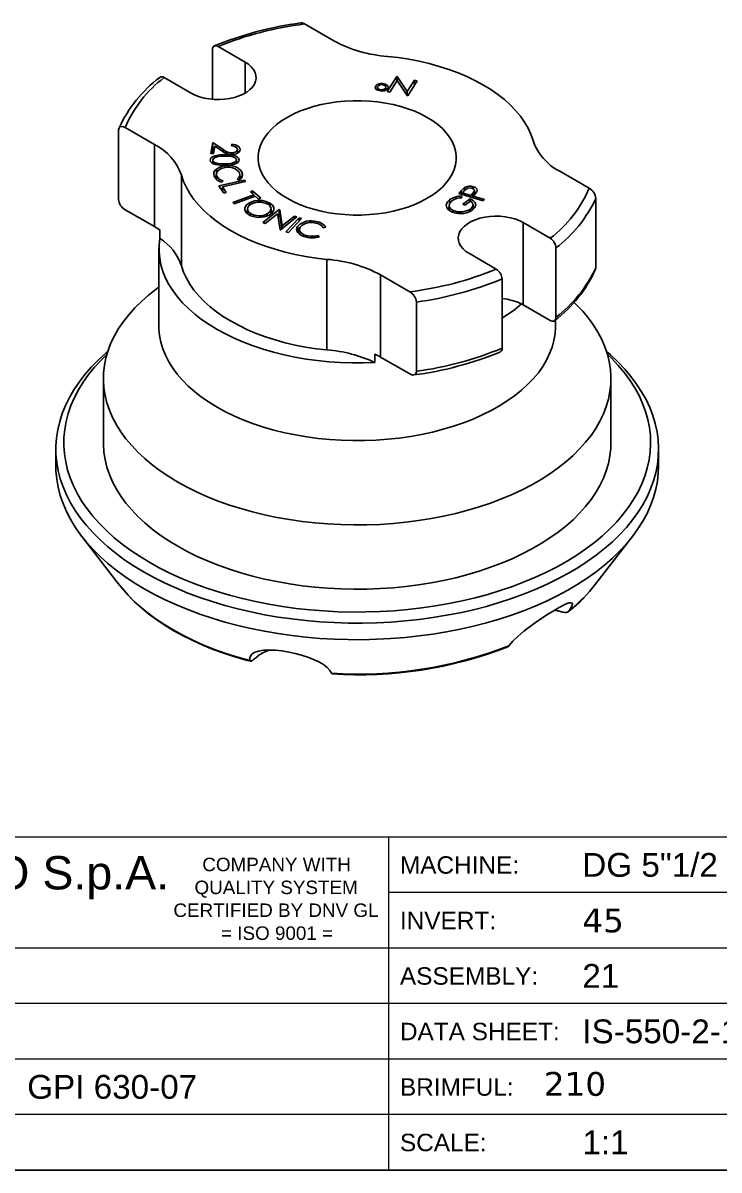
# Model space of a CAD drawing. Header units: millimetres. Extents: x -3 to 290, y 9 to 409.
# Drawn here: x 88.4 to 176.2, y 8.7 to 153.3 of the extents above; entities that cross this region are included whole.
import ezdxf

# ---------------------------------------------------------------- set-up
doc = ezdxf.new("R2010")
doc.units = ezdxf.units.MM
doc.linetypes.add('SLD-Solido', pattern=[0])
doc.layers.add('D', color=3, linetype='SLD-Solido', lineweight=25)
doc.styles.add('SLDTEXTSTYLE1', font='ARIAL.TTF')
doc.styles.add('SLDTEXTSTYLE3', font='VERDANA.TTF')

# ---------------------------------------------------------------- blocks, each defined once
blk = doc.blocks.new('SW_NOTE_2')
at = {"color": 0, "char_height": 1.7, "attachment_point": 2, "style": 'SLDTEXTSTYLE1'}
for s, insert in [('COMPANY WITH', (9.5, 2.19)), ('QUALITY SYSTEM', (9.44, -0.7)), ('CERTIFIED BY DNV GL', (9.42, -3.58)), ('= ISO 9001 =', (9.56, -6.47))]:
    blk.add_mtext(s, dxfattribs=dict(at, insert=insert))

msp = doc.modelspace()

# ---------------------------------------------------------------- linework, layer by layer
at = {"color": 179, "linetype": 'SLD-Solido', "lineweight": 18}
for p, q in [((286.56714, 50.65552), (9.56714, 50.65552)), ((134.56714, 8.65552), (134.56714, 50.65552)), ((224.56714, 43.65552), (134.56714, 43.65552)), ((286.56714, 36.65552), (9.56714, 36.65552)), ((286.56714, 29.65552), (9.56714, 29.65552)), ((286.56714, 22.65552), (9.56714, 22.65552)), ((286.56714, 15.65552), (9.56714, 15.65552)), ((286.56714, 8.65552), (9.56714, 8.65552)), ((9.56714, 8.65552), (286.56714, 8.65552))]:
    msp.add_line(p, q, dxfattribs=at)
at = {"layer": 'D'}
for p, q in [((123.94663, 153.20942), (127.64162, 151.07634)), ((112.31545, 143.70342), (112.31545, 149.96365)), ((113.03148, 150.36683), (116.43514, 148.40194)), ((116.43514, 144.48318), (116.43514, 148.40194)), ((106.24325, 146.44807), (109.64692, 144.48318)), ((134.37153, 144.68895), (135.5584, 146.58245)), ((135.5584, 146.58245), (135.63177, 146.567)), ((135.5584, 145.99953), (135.5584, 146.58245)), ((135.63177, 146.567), (136.89697, 144.6838)), ((135.63177, 146.02767), (135.63177, 146.567)), ((132.86726, 145.1299), (132.86726, 145.31007)), ((133.12973, 145.20344), (133.12973, 144.87026)), ((133.54894, 144.75557), (133.54894, 144.8988)), ((133.83103, 145.52324), (133.83103, 145.67756)), ((134.19146, 144.86999), (134.19146, 145.15581)), ((134.20385, 144.87593), (134.20385, 145.22015)), ((134.69477, 144.62141), (134.37153, 144.68895)), ((135.60302, 146.07073), (134.69477, 144.62141)), ((136.87516, 144.16577), (135.60302, 146.07073)), ((136.89697, 144.6838), (137.79431, 146.11537)), ((136.89697, 144.16123), (136.89697, 144.6838)), ((138.13342, 146.0444), (136.94655, 144.15089)), ((137.79431, 146.11537), (138.13342, 146.0444)), ((137.79431, 145.5034), (137.79431, 146.11537)), ((136.94655, 144.15089), (136.87516, 144.16577)), ((100.48859, 131.07287), (100.48859, 139.80986)), ((101.31921, 140.14689), (105.01421, 138.01381)), ((105.01421, 127.64375), (105.01421, 138.01381)), ((112.11499, 136.88848), (112.39163, 138.24793)), ((112.39163, 138.24793), (113.66625, 137.38618)), ((112.39163, 137.43139), (112.39163, 138.24793)), ((112.63753, 137.79001), (112.44964, 136.86587)), ((113.46695, 137.22877), (112.63753, 137.79001)), ((114.72373, 137.84668), (114.7624, 138.03901)), ((114.7624, 137.83986), (114.7624, 138.03901)), ((112.44964, 136.86587), (112.11499, 136.88848)), ((112.2789, 136.8774), (112.39163, 137.43139)), ((112.35794, 135.62161), (112.35794, 136.02703)), ((112.39163, 137.43139), (112.54371, 137.32857)), ((113.66625, 137.10626), (113.66625, 137.38618)), ((113.82839, 136.53986), (113.82839, 136.7288)), ((114.67018, 136.7458), (114.67018, 136.93999)), ((115.34941, 135.63272), (115.34941, 136.07511)), ((115.47283, 136.9219), (115.47283, 137.32608)), ((115.47938, 136.92585), (115.47938, 137.39059)), ((115.47938, 137.00125), (115.54484, 136.96537)), ((112.82389, 134.35828), (112.82389, 134.90294)), ((112.98509, 135.42958), (112.98509, 135.61347)), ((113.87698, 135.36575), (113.87698, 135.55308)), ((113.94036, 135.07923), (113.94036, 135.29847)), ((115.34941, 135.68124), (115.38715, 135.65856)), ((159.83535, 132.4913), (156.14035, 134.62438)), ((108.40189, 122.68912), (108.40189, 134.12069)), ((112.8121, 134.26123), (112.8121, 133.6124)), ((112.85214, 133.58512), (112.85214, 134.04806)), ((113.14304, 132.78222), (116.3809, 133.51804)), ((113.66074, 133.42843), (113.514, 133.24927)), ((116.50931, 133.33), (113.58378, 132.66516)), ((115.68348, 133.51315), (115.42221, 133.6428)), ((115.78964, 133.59779), (115.78964, 134.21137)), ((116.08455, 133.99754), (116.08455, 134.45675)), ((116.3809, 133.51804), (116.50931, 133.33)), ((116.3809, 133.30082), (116.3809, 133.51804)), ((113.76077, 131.8761), (113.14304, 132.78222)), ((113.58378, 132.66516), (114.0731, 131.94708)), ((113.58378, 132.13572), (113.58378, 132.66516)), ((114.0731, 131.94708), (113.76077, 131.8761)), ((114.88123, 130.69693), (117.52516, 131.66515)), ((117.10971, 132.04351), (117.39378, 132.14797)), ((117.52516, 131.66515), (117.10971, 132.04351)), ((117.39378, 132.14797), (118.41308, 131.22068)), ((117.39378, 131.7848), (117.39378, 132.14797)), ((117.52516, 131.4235), (117.52516, 131.66515)), ((143.38212, 131.81187), (143.70238, 132.16675)), ((146.46976, 130.884), (143.38212, 131.81187)), ((143.70238, 131.71562), (143.70238, 132.16675)), ((144.12676, 132.21484), (143.84269, 131.89973)), ((143.84269, 131.89973), (144.89272, 131.58434)), ((143.84269, 131.67346), (143.84269, 131.89973)), ((144.11982, 132.20714), (144.11982, 132.56457)), ((144.89272, 131.58434), (145.17134, 131.88427)), ((145.17134, 131.27419), (145.17134, 131.88427)), ((145.20952, 132.40822), (145.20952, 132.67791)), ((145.35789, 131.67649), (145.35789, 132.20355)), ((145.35789, 131.79827), (145.43483, 131.76555)), ((115.07061, 130.52464), (114.88123, 130.69693)), ((117.71454, 131.49286), (115.07061, 130.52464)), ((116.9912, 130.33885), (116.9912, 130.65987)), ((118.12901, 131.11622), (117.71454, 131.49286)), ((118.41308, 131.22068), (118.12901, 131.11622)), ((119.57613, 130.23649), (119.57613, 130.59805)), ((142.15628, 130.32964), (142.15628, 129.71109)), ((142.23193, 130.59418), (142.23193, 131.03117)), ((143.74551, 131.50884), (143.77774, 131.29562)), ((143.74551, 131.29159), (143.74551, 131.50884)), ((143.90119, 130.48538), (144.83224, 131.16139)), ((144.16295, 130.36518), (143.90119, 130.48538)), ((144.85207, 130.86546), (144.16295, 130.36518)), ((144.83224, 130.85106), (144.83224, 131.16139)), ((144.89272, 131.35792), (144.89272, 131.58434)), ((145.19231, 129.81735), (145.19231, 130.37344)), ((145.30966, 131.62068), (145.19465, 131.49361)), ((145.19465, 131.49361), (146.63039, 131.06202)), ((145.19465, 131.26719), (145.19465, 131.49361)), ((146.63039, 131.06202), (146.46976, 130.884)), ((160.66597, 122.45827), (160.66597, 131.19525)), ((105.01421, 127.64375), (101.31921, 129.77682)), ((116.74277, 129.86862), (116.74277, 129.28302)), ((117.12257, 129.0564), (117.12257, 129.30528)), ((118.69678, 128.15983), (120.74083, 129.79547)), ((120.53459, 129.27459), (118.98978, 128.0382)), ((119.22265, 128.99878), (119.22265, 129.24861)), ((119.7193, 129.27804), (119.7193, 129.87406)), ((120.85833, 127.26002), (120.53459, 129.27459)), ((120.60019, 128.86639), (120.74083, 128.97893)), ((120.74083, 129.79547), (120.8028, 129.77)), ((120.74083, 128.97893), (120.74083, 129.79547)), ((120.74083, 128.97893), (120.8028, 128.95346)), ((120.8028, 129.77), (121.12158, 127.73368)), ((120.8028, 128.95346), (120.8028, 129.77)), ((120.8028, 128.95346), (121.05529, 127.34062)), ((122.96534, 128.86904), (120.92129, 127.2334)), ((121.12158, 127.73368), (122.68623, 128.98552)), ((122.68623, 128.98552), (122.96534, 128.86904)), ((122.68623, 128.64569), (122.68623, 128.98552)), ((141.94583, 129.93078), (142.15628, 130.13957)), ((142.6925, 129.44284), (142.6925, 129.68288)), ((144.86446, 129.59298), (144.86446, 129.86748)), ((118.98978, 128.0382), (118.69678, 128.15983)), ((121.12158, 127.39367), (121.12158, 127.73368)), ((121.58794, 126.98933), (123.26016, 128.76063)), ((123.56655, 128.66446), (121.89432, 126.89317)), ((123.07354, 126.87021), (123.07354, 127.68675)), ((123.26016, 128.76063), (123.56655, 128.66446)), ((123.26016, 128.33993), (123.26016, 128.76063)), ((125.45967, 128.04709), (125.45967, 128.27374)), ((126.61729, 127.5694), (126.2876, 127.51188)), ((154.91131, 126.19012), (151.50764, 128.15501)), ((151.50764, 117.78495), (151.50764, 128.15501)), ((105.67585, 127.22937), (105.67585, 126.16786)), ((120.92129, 127.2334), (120.85833, 127.26002)), ((121.89432, 126.89317), (121.58794, 126.98933)), ((123.07354, 126.87021), (123.29861, 127.10738)), ((123.29861, 127.2817), (123.29861, 126.69706)), ((124.308, 126.29491), (124.308, 126.48241)), ((125.64806, 126.54051), (125.83001, 126.37251)), ((125.64806, 126.32756), (125.64806, 126.54051)), ((105.57728, 124.88752), (105.57728, 115.08903)), ((155.62734, 116.22324), (155.62734, 124.96022)), ((126.76912, 112.08594), (126.76912, 123.51752)), ((148.12308, 122.27136), (144.71942, 124.23626)), ((137.20793, 119.42877), (133.51294, 121.56185)), ((133.51294, 111.19178), (133.51294, 121.56185)), ((148.83911, 112.30448), (148.83911, 121.04146)), ((105.57728, 120.02843), (105.28783, 119.81292)), ((138.03855, 109.39574), (138.03855, 118.13272)), ((151.50764, 117.78495), (154.91131, 115.82005)), ((155.57728, 115.08903), (155.57728, 115.89143)), ((132.79513, 110.51224), (132.79513, 111.57374)), ((133.51294, 111.19178), (137.20793, 109.0587)), ((98.57728, 108.4939), (98.57728, 100.3913)), ((162.57728, 100.3913), (162.57728, 108.4939)), ((92.57728, 99.57476), (92.57728, 97.48415)), ((168.57728, 97.48415), (168.57728, 99.57476)), ((95.88706, 88.52989), (100.28637, 82.84991)), ((160.55573, 82.44649), (165.2675, 88.52989)), ((100.28642, 82.84996), (100.66181, 82.36568))]:
    msp.add_line(p, q, dxfattribs=at)
at = {"layer": 'D', "flags": 128}
for points in [[(123.46174, 153.3289), (123.6468, 153.32791), (123.94663, 153.20942)], [(113.03148, 150.36683), (112.79215, 150.45806), (112.5798, 150.44469), (112.42, 150.3282), (112.33105, 150.12419), (112.31545, 149.96365)], [(152.75267, 138.5175), (152.47652, 139.30056), (152.11749, 140.07233), (151.67692, 140.8299), (151.15648, 141.57039), (150.55816, 142.29101), (149.8842, 142.98903), (149.13716, 143.66179), (148.31988, 144.30677), (147.43544, 144.92151), (146.48718, 145.50369), (145.47871, 146.0511), (144.41383, 146.56168), (143.29658, 147.03349), (142.13119, 147.46474), (140.92206, 147.85381), (139.67378, 148.19922), (138.39107, 148.49966), (137.07878, 148.75399), (135.74188, 148.96126), (134.38544, 149.12068)], [(116.43514, 148.40194), (116.8657, 148.11688), (117.225, 147.80064), (117.50637, 147.4591), (117.70455, 147.09863), (117.81587, 146.72593), (117.83823, 146.34795), (117.77124, 145.97174), (117.61613, 145.60429), (117.37579, 145.25247), (117.05471, 144.92281), (116.65885, 144.62146), (116.19561, 144.35403), (115.6736, 144.12551), (115.10255, 143.94015), (114.4931, 143.80141), (113.8566, 143.71187), (113.20491, 143.67319), (112.55016, 143.6861), (111.90456, 143.75036), (111.28013, 143.86477), (110.6885, 144.0272), (110.1407, 144.23462), (109.64692, 144.48318)], [(133.50184, 144.75656), (133.17623, 144.83892), (132.9448, 144.99489), (132.85665, 145.14837), (132.86726, 145.31007)], [(133.1434, 145.2806), (133.14022, 145.14175), (133.23702, 145.01489), (133.37319, 144.93921), (133.54894, 144.8988)], [(134.19146, 145.15581), (134.18982, 145.2946), (134.08636, 145.42008), (133.94967, 145.49573), (133.77402, 145.53646)], [(133.83103, 145.67756), (134.15942, 145.59516), (134.39133, 145.43755), (134.4785, 145.28269), (134.46611, 145.11975)], [(121.73844, 131.21655), (122.49854, 130.81261), (123.31382, 130.44629), (124.17872, 130.12008), (125.08732, 129.83622), (126.03343, 129.59664), (127.01058, 129.40299), (128.01209, 129.25658), (129.03112, 129.15841), (130.06072, 129.10916), (131.09384, 129.10916), (132.12344, 129.15841), (133.14247, 129.25658), (134.14398, 129.40299), (135.12113, 129.59664), (136.06724, 129.83622), (136.97584, 130.12008), (137.84074, 130.44629), (138.65602, 130.81261), (139.41611, 131.21655), (140.11583, 131.65534), (140.75039, 132.12599), (141.31545, 132.62528), (141.80717, 133.14981), (142.22217, 133.69599), (142.55762, 134.26008), (142.81124, 134.83824), (142.98129, 135.42652), (143.0666, 136.02089), (143.0666, 136.6173), (142.98129, 137.21167), (142.81124, 137.79995), (142.55762, 138.37811), (142.22217, 138.9422), (141.80717, 139.48838), (141.31545, 140.01291), (140.75039, 140.5122), (140.11583, 140.98285), (139.41611, 141.42165), (138.65602, 141.82558), (137.84074, 142.19191), (136.97584, 142.51811), (136.06724, 142.80197), (135.12113, 143.04155), (134.14398, 143.2352), (133.14247, 143.38161), (132.12344, 143.47978), (131.09384, 143.52903), (130.06072, 143.52903), (129.03112, 143.47978), (128.01209, 143.38161), (127.01058, 143.2352), (126.03343, 143.04155), (125.08732, 142.80197), (124.17872, 142.51811), (123.31382, 142.19191), (122.49854, 141.82558), (121.73844, 141.42165), (121.03873, 140.98285), (120.40417, 140.5122), (119.83911, 140.01291), (119.34739, 139.48838), (118.93239, 138.9422), (118.59694, 138.37811), (118.34332, 137.79995), (118.17327, 137.21167), (118.08796, 136.6173), (118.08796, 136.02089), (118.17327, 135.42652), (118.34332, 134.83824), (118.59694, 134.26008), (118.93239, 133.69599), (119.34739, 133.14981), (119.83911, 132.62528), (120.40417, 132.12599), (121.03873, 131.65534), (121.73844, 131.21655)], [(101.31921, 140.14689), (100.96566, 140.27391), (100.69438, 140.23013), (100.55617, 140.09433), (100.4912, 139.87322), (100.48859, 139.80986)], [(115.47283, 137.32608), (115.43735, 137.53425), (115.23769, 137.70861), (114.9978, 137.79838), (114.72373, 137.84668)], [(114.7624, 138.03901), (115.24954, 137.94379), (115.62184, 137.73969), (115.78338, 137.52573), (115.80103, 137.29231)], [(112.04512, 136.02846), (112.07925, 136.2018), (112.2014, 136.36132), (112.39906, 136.49333), (112.64993, 136.59105), (113.22485, 136.69758), (113.82839, 136.7288)], [(113.89383, 135.36534), (113.28428, 135.38022), (112.69979, 135.47665), (112.44146, 135.57), (112.23366, 135.69842), (112.0969, 135.85536), (112.04512, 136.02846)], [(113.82938, 136.5399), (113.35054, 136.51945), (112.88677, 136.45079), (112.50806, 136.28525), (112.39451, 136.16351), (112.35794, 136.02703)], [(112.35794, 136.02703), (112.42472, 135.86779), (112.59368, 135.73595), (112.98509, 135.61347)], [(113.82839, 136.7288), (114.43457, 136.71771), (115.01953, 136.63027), (115.27898, 136.54013), (115.48848, 136.41417), (115.62684, 136.25893), (115.6781, 136.08685)], [(115.34941, 136.07511), (115.29993, 136.21028), (115.17459, 136.32818), (114.77966, 136.48087), (114.30971, 136.53465), (113.82938, 136.5399)], [(113.87698, 135.55308), (114.35508, 135.57751), (114.81566, 135.65365), (115.02434, 135.72182), (115.19704, 135.81744), (115.31157, 135.9388), (115.34941, 136.07511)], [(115.6781, 136.08685), (115.64371, 135.91217), (115.52215, 135.75098), (115.32578, 135.61654), (115.07618, 135.51541), (114.50139, 135.40007), (113.89383, 135.36534)], [(115.80103, 137.29231), (115.66111, 137.03556), (115.33959, 136.84146), (115.00392, 136.75591), (114.63746, 136.74481)], [(114.67018, 136.93999), (114.9903, 136.96125), (115.25985, 137.06399), (115.40562, 137.1843), (115.47283, 137.32608)], [(113.98497, 135.0884), (113.56756, 135.00267), (113.21552, 134.84779), (112.96302, 134.63772), (112.81912, 134.34871), (112.85214, 134.04806)], [(112.98509, 135.61347), (113.48038, 135.559), (113.87698, 135.55308)], [(126.76912, 123.51752), (125.41268, 123.67693), (124.07578, 123.8842), (122.76349, 124.13853), (121.48078, 124.43897), (120.2325, 124.78438), (119.02337, 125.17345), (117.85798, 125.6047), (116.74073, 126.07651), (115.67585, 126.58709), (114.66738, 127.1345), (113.71912, 127.71668), (112.83468, 128.33142), (112.01739, 128.9764), (111.27036, 129.64917), (110.5964, 130.34718), (109.99808, 131.0678), (109.47764, 131.80829), (109.03707, 132.56586), (108.67804, 133.33763), (108.40189, 134.12069)], [(112.62193, 133.88363), (112.63944, 133.91246), (112.82389, 134.0864)], [(115.78964, 134.03614), (115.86508, 133.98404), (115.98458, 133.79683)], [(143.70238, 132.16675), (143.92009, 132.39537), (144.11982, 132.56457)], [(145.17134, 131.88427), (145.29729, 132.04335), (145.35763, 132.21369), (145.33277, 132.29981), (145.26712, 132.37851), (145.04344, 132.49388)], [(145.20952, 132.67791), (145.48294, 132.56163), (145.65758, 132.39417), (145.70086, 132.24207), (145.66761, 132.08891)], [(145.66761, 132.08891), (145.48405, 131.82251), (145.30966, 131.62068)], [(116.87915, 129.16876), (116.57499, 129.42357), (116.41358, 129.71837), (116.40956, 130.02778), (116.5993, 130.37472), (116.9912, 130.65987)], [(117.23462, 130.50446), (116.95565, 130.31467), (116.78774, 130.08568), (116.74367, 129.83809), (116.849, 129.55181), (117.12257, 129.30528)], [(119.22265, 129.24861), (119.60415, 129.55177), (119.71707, 129.92043), (119.60612, 130.20891), (119.3342, 130.45895)], [(119.57613, 130.59805), (119.88533, 130.34129), (120.05164, 130.04404), (120.05677, 129.73148), (119.86285, 129.38136), (119.46409, 129.09435)], [(142.47139, 129.51631), (142.098, 129.74711), (141.86196, 130.03201), (141.78528, 130.34459), (141.90773, 130.70953), (142.23193, 131.03117)], [(142.50808, 130.9124), (142.21257, 130.57186), (142.17578, 130.19165), (142.35318, 129.90971), (142.6925, 129.68288)], [(144.83224, 131.16139), (145.19913, 130.94902), (145.45287, 130.68789), (145.54461, 130.39333), (145.42966, 130.04756), (145.11681, 129.74412)], [(144.86446, 129.86748), (145.12289, 130.13339), (145.18839, 130.43538), (145.08614, 130.66752), (144.85207, 130.86546)], [(116.55032, 129.46863), (116.5993, 129.55818), (116.74277, 129.66257)], [(119.7193, 129.66262), (119.88533, 129.52475), (119.91395, 129.47361)], [(151.50764, 128.15501), (151.01386, 128.40357), (150.46606, 128.61099), (149.87443, 128.77342), (149.25, 128.88783), (148.6044, 128.95209), (147.94965, 128.965), (147.29796, 128.92632), (146.66146, 128.83678), (146.05201, 128.69804), (145.48096, 128.51268), (144.95895, 128.28416), (144.49571, 128.01673), (144.09985, 127.71538), (143.77877, 127.38573), (143.53843, 127.0339), (143.38332, 126.66645), (143.31633, 126.29024), (143.33869, 125.91226), (143.45001, 125.53957), (143.64819, 125.17909), (143.92956, 124.83755), (144.28886, 124.52131), (144.71942, 124.23626)], [(145.19231, 130.13643), (145.19913, 130.13248), (145.35346, 129.97365)], [(123.40372, 127.59516), (123.30311, 127.34598), (123.33836, 127.09118), (123.50753, 126.85472), (123.85166, 126.62875), (124.308, 126.48241)], [(132.79513, 110.51224), (131.34089, 110.46207), (129.88405, 110.46088), (128.42956, 110.50869), (126.98236, 110.60532), (125.54738, 110.75046), (124.12947, 110.9436), (122.73346, 111.18409), (121.36409, 111.47112), (120.026, 111.8037), (118.72375, 112.18072), (117.46174, 112.60088), (116.24428, 113.06277), (115.07548, 113.56482), (113.95933, 114.10531), (112.89961, 114.68242), (111.89992, 115.29419), (110.96365, 115.93853), (110.09399, 116.61326), (109.29389, 117.31609), (108.56606, 118.04463), (107.91298, 118.7964), (107.33686, 119.56886), (106.83966, 120.35939), (106.42307, 121.16529), (106.0885, 121.98382), (105.8371, 122.81222), (105.6697, 123.64767), (105.58689, 124.48733), (105.58894, 125.32835), (105.67585, 126.16786)], [(126.76912, 112.08594), (125.41268, 112.24536), (124.07578, 112.45263), (122.76349, 112.70696), (121.48078, 113.0074), (120.2325, 113.35281), (119.02337, 113.74188), (117.85798, 114.17313), (116.74073, 114.64494), (115.67585, 115.15552), (114.66738, 115.70293), (113.71912, 116.28511), (112.83468, 116.89985), (112.01739, 117.54483), (111.27036, 118.21759), (110.5964, 118.91561), (109.99808, 119.63623), (109.47764, 120.37672), (109.03707, 121.13429), (108.67804, 121.90606), (108.40189, 122.68912)], [(160.66597, 122.45827), (160.62902, 122.23808), (160.61895, 122.22307)], [(105.28783, 119.81292), (105.23183, 119.7711), (104.25981, 119.00293), (103.35758, 118.20689), (102.52753, 117.38509), (101.77186, 116.53972), (101.09258, 115.67301), (100.49149, 114.78727), (99.97018, 113.88483), (99.53003, 112.9681), (99.17222, 112.0395), (98.89768, 111.1015), (98.70716, 110.15659), (98.60115, 109.20727), (98.57993, 108.25605), (98.64357, 107.30547), (98.79188, 106.35804), (99.02449, 105.41627), (99.34077, 104.48266), (99.73988, 103.55969), (100.22077, 102.64981), (100.78216, 101.75542), (101.42256, 100.8789), (102.14027, 100.02258), (102.93339, 99.18872), (103.79982, 98.37953), (104.73726, 97.59717), (105.74322, 96.8437), (106.81503, 96.12113), (107.94986, 95.43137), (109.1447, 94.77624), (110.39636, 94.1575), (111.70155, 93.57677), (113.05679, 93.0356), (114.45849, 92.53542), (115.90293, 92.07756), (117.38629, 91.66323), (118.90463, 91.29354), (120.45393, 90.96946), (122.03006, 90.69185), (123.62887, 90.46144), (125.2461, 90.27886), (126.87746, 90.14458), (128.51864, 90.05896), (130.16528, 90.02222), (131.81301, 90.03447), (133.45746, 90.09567), (135.09428, 90.20566), (136.71911, 90.36414), (138.32766, 90.5707), (139.91566, 90.82479), (141.47889, 91.12574), (143.01322, 91.47274), (144.51457, 91.86488), (145.97895, 92.30112), (147.4025, 92.7803), (148.78143, 93.30115), (150.11208, 93.86228), (151.39093, 94.46222), (152.61459, 95.09937), (153.7798, 95.77203), (154.88349, 96.47843), (155.92273, 97.2167), (156.89475, 97.98487), (157.79698, 98.78091), (158.62703, 99.6027), (159.3827, 100.44807), (160.06198, 101.31478), (160.66307, 102.20053), (161.18438, 103.10296), (161.62453, 104.0197), (161.98234, 104.94829), (162.25687, 105.88629), (162.4474, 106.8312), (162.55341, 107.78053), (162.57463, 108.73174), (162.51099, 109.68232), (162.36268, 110.62976), (162.13007, 111.57152), (161.81379, 112.50513), (161.41468, 113.4281), (160.93379, 114.33799), (160.3724, 115.23237), (159.732, 116.10889), (159.01429, 116.96522), (158.22117, 117.79908), (157.92655, 118.08483)], [(154.91131, 115.82005), (155.15063, 115.72883), (155.36299, 115.74219), (155.52279, 115.85868), (155.61174, 116.06269), (155.62734, 116.22324)], [(105.57728, 115.08903), (105.58334, 114.77126), (105.65873, 113.92502), (105.82001, 113.08279), (106.06664, 112.24748), (106.39776, 111.42197), (106.81223, 110.6091), (107.30863, 109.81167), (107.88524, 109.03243), (108.54007, 108.27407), (109.27087, 107.5392), (110.07512, 106.83036), (110.95004, 106.14999), (111.89262, 105.50044), (112.89961, 104.88393)], [(112.89961, 104.88393), (113.96754, 104.30261), (115.09273, 103.75847), (116.27129, 103.25339), (117.49917, 102.78911), (118.77214, 102.36722), (120.0858, 101.9892), (121.43562, 101.65633), (122.81696, 101.36977), (124.22505, 101.1305), (125.65504, 100.93934), (127.10199, 100.79697), (128.56093, 100.70386), (130.02681, 100.66034), (131.49459, 100.66656), (132.95922, 100.7225), (134.41563, 100.82796), (135.85881, 100.98258), (137.28378, 101.18583), (138.68563, 101.43701), (140.05953, 101.73525), (141.40075, 102.07952), (142.70465, 102.46864), (143.96675, 102.90126), (145.18269, 103.3759), (146.34829, 103.89091), (147.45952, 104.44453), (148.51255, 105.03484), (149.50375, 105.65981), (150.42972, 106.31729), (151.28724, 107.005), (152.07338, 107.72058), (152.78541, 108.46156), (153.42089, 109.22539), (153.97762, 110.00943), (154.45369, 110.81098), (154.84744, 111.62727), (155.15754, 112.4555), (155.3829, 113.29281), (155.52275, 114.13632), (155.57661, 114.9831), (155.57728, 115.08903)], [(103.70722, 84.06301), (102.46828, 84.81285), (101.29206, 85.59562), (100.18118, 86.4096), (99.13813, 87.25295), (98.16523, 88.12379), (97.26466, 89.02019), (96.43842, 89.94013), (95.68836, 90.88158), (95.01615, 91.84242), (94.42329, 92.82052), (93.9111, 93.81369), (93.48073, 94.81971), (93.13314, 95.83635), (92.8691, 96.86132), (92.6892, 97.89235), (92.59384, 98.92714), (92.58324, 99.96337), (92.65742, 100.99873), (92.81622, 102.03092), (93.05927, 103.05762), (93.38604, 104.07655), (93.7958, 105.08544), (94.28763, 106.08203), (94.86044, 107.06411), (95.51295, 108.02946), (96.2437, 108.97596), (97.05106, 109.90147), (97.93323, 110.80395), (98.88824, 111.68136), (99.11974, 111.88092)], [(99.0146, 111.53755), (98.27868, 110.81131), (97.45042, 109.90537), (96.69836, 108.97754), (96.02422, 108.02997), (95.42955, 107.06483), (94.91572, 106.08433), (94.48391, 105.09075), (94.13512, 104.08635), (93.87015, 103.07346), (93.6896, 102.05439), (93.5939, 101.0315), (93.58326, 100.00714), (93.65771, 98.98366), (93.81708, 97.96342), (94.06099, 96.94877), (94.3889, 95.94203), (94.80003, 94.94553), (95.29346, 93.96155), (95.86804, 92.99236), (96.52245, 92.04018), (97.25519, 91.10722), (98.06458, 90.19561), (98.94874, 89.30745), (99.90565, 88.44478), (100.9331, 87.60959), (102.02874, 86.8038), (103.19004, 86.02926), (104.41433, 85.28775)], [(162.03482, 111.88092), (162.51179, 111.46447), (163.44878, 110.5806), (164.31243, 109.67218), (165.1008, 108.74122), (165.81213, 107.78981), (166.44485, 106.82007), (166.99752, 105.83416), (167.46893, 104.83429), (167.85802, 103.82267), (168.16393, 102.80158), (168.38596, 101.77329), (168.52362, 100.7401), (168.57662, 99.7043), (168.54482, 98.66822), (168.4283, 97.63415), (168.22732, 96.60442), (167.94233, 95.58132), (167.57396, 94.56712), (167.12304, 93.5641), (166.59057, 92.5745), (165.97774, 91.60051), (165.28592, 90.64432), (164.51665, 89.70805), (163.67165, 88.7938), (162.7528, 87.90361), (161.76215, 87.03946), (160.70192, 86.20328), (159.57447, 85.39694), (158.38232, 84.62223), (157.12812, 83.88089), (155.81468, 83.17457), (154.44492, 82.50484), (153.0219, 81.87321), (151.54881, 81.28107), (150.02891, 80.72975), (148.46561, 80.22048), (146.8624, 79.7544), (145.22285, 79.33255), (143.55061, 78.95587), (141.84943, 78.62519), (140.1231, 78.34126), (138.37546, 78.10471), (136.61043, 77.91607), (134.83193, 77.77576), (133.04394, 77.68409), (131.25044, 77.64127), (129.45545, 77.64739), (127.66295, 77.70244), (125.87696, 77.80629), (124.10146, 77.95872), (122.3404, 78.15938), (120.59773, 78.40783), (118.87733, 78.7035), (117.18303, 79.04576), (115.51862, 79.43381), (113.88781, 79.86682), (112.29424, 80.34379), (110.74147, 80.86368), (109.23296, 81.42532), (107.77208, 82.02746), (106.36208, 82.66876), (105.00612, 83.34778), (103.70722, 84.06301)], [(104.41433, 85.28775), (105.6988, 84.58098), (107.04048, 83.91058), (108.43631, 83.27808), (109.88306, 82.68494), (111.3774, 82.13253), (112.91591, 81.62212), (114.49504, 81.15487), (116.11115, 80.73187), (117.76054, 80.35408), (119.43941, 80.02238), (121.1439, 79.73754), (122.87008, 79.50019), (124.61399, 79.3109), (126.37162, 79.17009), (128.13892, 79.07809), (129.91183, 79.03511), (131.68626, 79.04125), (133.45815, 79.0965), (135.22341, 79.20072), (136.97799, 79.35369), (138.71784, 79.55504), (140.43897, 79.80432), (142.13742, 80.10095), (143.80928, 80.44424), (145.4507, 80.83342), (147.05792, 81.26757), (148.62723, 81.74572), (150.15502, 82.26675), (151.63778, 82.82946), (153.07211, 83.43257), (154.4547, 84.07468), (155.78236, 84.75433), (157.05206, 85.46994), (158.26086, 86.21986), (159.40599, 87.00239), (160.48481, 87.8157), (161.49484, 88.65795), (162.43376, 89.52718), (163.29942, 90.42139), (164.0898, 91.33854), (164.80311, 92.27651), (165.4377, 93.23314), (165.99211, 94.20624), (166.46506, 95.19357), (166.85548, 96.19284), (167.16244, 97.20178), (167.38527, 98.21805), (167.52343, 99.23932), (167.57661, 100.26324), (167.5447, 101.28746), (167.42776, 102.30961), (167.22606, 103.32735), (166.94007, 104.33834), (166.57044, 105.34025), (166.11803, 106.33077), (165.58387, 107.30764), (164.9692, 108.2686), (164.27543, 109.21144), (163.50414, 110.13399), (162.65713, 111.03413), (162.13996, 111.53755)], [(137.20793, 109.0587), (137.56148, 108.93168), (137.83277, 108.97546), (137.97097, 109.11127), (138.03595, 109.33238), (138.03855, 109.39574)], [(98.57728, 100.3913), (98.57993, 100.15346), (98.64357, 99.20287), (98.79188, 98.25544), (99.02449, 97.31367), (99.34077, 96.38007), (99.73988, 95.4571), (100.22077, 94.54721), (100.78216, 93.65282), (101.42256, 92.77631), (102.14027, 91.91998), (102.93339, 91.08612), (103.79982, 90.27694), (104.73726, 89.49457), (105.74322, 88.74111), (106.81503, 88.01853), (107.94986, 87.32877)], [(107.94986, 87.32877), (109.1447, 86.67365), (110.39636, 86.0549), (111.70155, 85.47417), (113.05679, 84.933), (114.45849, 84.43282), (115.90293, 83.97496), (117.38629, 83.56064), (118.90463, 83.19094), (120.45393, 82.86686), (122.03006, 82.58925), (123.62887, 82.35885), (125.2461, 82.17626), (126.87746, 82.04198), (128.51864, 81.95636), (130.16528, 81.91962), (131.81301, 81.93187), (133.45746, 81.99307), (135.09428, 82.10306), (136.71911, 82.26154), (138.32766, 82.46811), (139.91566, 82.7222), (141.47889, 83.02314), (143.01322, 83.37015), (144.51457, 83.76229), (145.97895, 84.19852), (147.4025, 84.6777), (148.78143, 85.19855), (150.11208, 85.75969), (151.39093, 86.35962), (152.61459, 86.99677), (153.7798, 87.66943), (154.88349, 88.37584), (155.92273, 89.1141), (156.89475, 89.88227), (157.79698, 90.67831), (158.62703, 91.5001), (159.3827, 92.34548), (160.06198, 93.21219), (160.66307, 94.09793), (161.18438, 95.00037), (161.62453, 95.9171), (161.98234, 96.84569), (162.25687, 97.78369), (162.4474, 98.72861), (162.55341, 99.67793), (162.57728, 100.3913)], [(92.57728, 97.48415), (92.59384, 96.83653), (92.6892, 95.80174), (92.8691, 94.77071), (93.13314, 93.74574), (93.48073, 92.7291), (93.9111, 91.72308), (94.42329, 90.72991), (95.01615, 89.75181), (95.68836, 88.79097), (96.43842, 87.84952), (97.26466, 86.92958), (98.16523, 86.03318), (99.13813, 85.16234), (100.18118, 84.31899), (101.29206, 83.50502), (102.46828, 82.72224), (103.70722, 81.9724)], [(103.70722, 81.9724), (105.00612, 81.25717), (106.36208, 80.57815), (107.77208, 79.93686), (109.23296, 79.33472), (110.74147, 78.77308), (112.29424, 78.25319), (113.88781, 77.77621), (115.51862, 77.34321), (117.18303, 76.95515), (118.87733, 76.6129), (120.59773, 76.31722), (122.3404, 76.06877), (124.10146, 75.86811), (125.87696, 75.71568), (127.66295, 75.61183), (129.45545, 75.55678), (131.25044, 75.55066), (133.04394, 75.59348), (134.83193, 75.68515), (136.61043, 75.82546), (138.37546, 76.01411), (140.1231, 76.25065), (141.84943, 76.53458), (143.55061, 76.86526), (145.22285, 77.24194), (146.8624, 77.6638), (148.46561, 78.12988), (150.02891, 78.63914), (151.54881, 79.19046), (153.0219, 79.7826), (154.44492, 80.41423), (155.81468, 81.08396), (157.12812, 81.79028), (158.38232, 82.53162), (159.57447, 83.30633), (160.70192, 84.11267), (161.76215, 84.94885), (162.7528, 85.813), (163.67165, 86.70319), (164.51665, 87.61744), (165.28592, 88.55371), (165.97774, 89.5099), (166.59057, 90.48389), (167.12304, 91.4735), (167.57396, 92.47651), (167.94233, 93.49071), (168.22732, 94.51381), (168.4283, 95.54355), (168.54482, 96.57761), (168.57728, 97.48415)], [(100.66181, 82.36568), (101.39818, 81.48762), (102.21182, 80.63258), (103.10057, 79.80284), (104.06209, 79.0006), (105.09382, 78.22797), (106.19304, 77.487), (107.35683, 76.77966), (108.58211, 76.10782), (109.86564, 75.47325), (111.20402, 74.87764), (112.5937, 74.32257), (114.03101, 73.80951), (115.51213, 73.3398), (117.03315, 72.91471)], [(100.66944, 82.35838), (100.9648, 81.98984), (101.7022, 81.15237), (102.50709, 80.33806), (103.37809, 79.54822), (104.31295, 78.78485), (105.30926, 78.04982), (106.36447, 77.34484), (107.47592, 76.67154), (108.64083, 76.03142), (109.8563, 75.42587), (111.11944, 74.85617), (112.42725, 74.32349), (113.77664, 73.82895), (115.16449, 73.37354), (116.58757, 72.95821), (117.10298, 72.821)], [(159.14755, 80.83822), (159.88987, 81.63852), (160.55573, 82.44649)], [(149.71277, 74.77829), (150.21805, 75.35242), (150.86161, 75.97802), (151.58673, 76.60313), (152.42107, 77.25641), (153.19082, 77.81493), (154.00106, 78.36713), (154.70695, 78.8219), (155.39701, 79.24256), (155.98115, 79.57684), (156.50972, 79.85521), (156.93643, 80.05245), (157.28079, 80.17624), (157.5246, 80.21641), (157.66957, 80.16969), (157.71047, 80.02982), (157.64437, 79.79436), (157.49532, 79.50267), (157.26457, 79.13786)], [(155.58279, 79.2435), (155.57557, 79.26471), (155.55306, 79.33075)], [(117.03315, 72.91471), (117.05107, 73.32029), (117.23954, 73.66274), (117.60481, 73.93107), (118.14272, 74.12034), (118.76981, 74.21821), (119.51438, 74.24728), (120.28405, 74.2134), (121.11266, 74.12475), (121.93617, 73.99152), (122.76689, 73.81518), (123.57428, 73.60139), (124.3436, 73.35371), (125.07201, 73.0688), (125.72258, 72.75797), (126.30988, 72.40629), (126.78466, 72.03704), (127.12005, 71.68077), (127.34911, 71.319)], [(117.40052, 72.95922), (117.31224, 72.8913), (117.22963, 72.84346), (117.16019, 72.8198), (117.10272, 72.82002), (117.06363, 72.84279), (117.03898, 72.88815), (117.03315, 72.91471)], [(118.06541, 73.53202), (118.04957, 73.46005), (118.0445, 73.43694)]]:
    msp.add_lwpolyline(points, dxfattribs=at)
at = {"layer": 'D'}
for centre, radius, start, end in [((129.11344, 110.13863), 43.56461, 97.4550361, 112.3292582), ((129.26002, 110.42908), 43.10904, 97.0799756, 112.1141646), ((135.4852, 165.51837), 16.43453, 241.4932592, 266.1630169), ((115.65725, 133.19377), 16.59992, 126.8866164, 155.6338744), ((115.63129, 134.03729), 15.56158, 127.1053911, 156.883128), ((105.95474, 146.06383), 0.4805, 53.0980554, 122.6992701), ((133.61894, 144.78625), 0.91619, 76.6148095, 145.1283852), ((133.6333, 144.97823), 0.5757, 75.8515583, 148.3166974), ((133.71116, 145.66249), 0.92979, 256.9899143, 324.2875345), ((133.69393, 145.46798), 0.58735, 255.708806, 327.8943457), ((102.03831, 132.00378), 6.70645, 18.4002532, 63.6574826), ((159.11625, 140.63441), 6.70645, 198.4002532, 243.6574826), ((114.8606, 138.94195), 2.20844, 230.8721056, 264.2010206), ((114.87077, 138.74386), 1.81498, 228.4207178, 263.6547039), ((113.21319, 134.28123), 0.73354, 122.0543585, 200.7900327), ((114.10154, 133.06999), 2.2343, 94.1368893, 124.8783288), ((114.43648, 133.41036), 1.9522, 32.4121491, 104.7223112), ((114.37658, 133.4646), 1.67035, 34.6062595, 103.5588184), ((113.79919, 134.63045), 1.41032, 205.6093358, 258.3331435), ((113.85679, 134.52168), 1.11069, 205.2409941, 259.8334419), ((115.12844, 134.22387), 0.65111, 296.8194918, 16.9095391), ((115.34415, 134.21442), 0.77905, 295.8212802, 18.123145), ((144.78987, 131.41745), 1.32848, 71.5857596, 120.2897912), ((144.78357, 131.70237), 0.83308, 71.8242012, 142.0374265), ((145.52327, 138.6009), 15.56158, 307.1053911, 336.883128), ((159.06989, 131.08654), 1.59978, 3.8966169, 61.4141407), ((102.15323, 131.22553), 1.67163, 185.239703, 240.0710546), ((118.22545, 128.19479), 2.75681, 60.6631384, 116.5968974), ((118.24093, 128.47576), 2.26457, 61.133559, 116.3831897), ((143.80763, 128.67515), 2.83437, 91.2557622, 123.7744831), ((143.84842, 128.76657), 2.53003, 91.6008159, 121.9900295), ((145.76686, 138.08206), 16.41377, 306.92324, 335.1922303), ((118.24108, 131.54462), 2.73853, 240.1770286, 296.5251484), ((118.22585, 131.25006), 2.23594, 240.4337083, 296.4749373), ((143.55623, 131.99828), 2.70871, 246.3904565, 272.0746912), ((143.60526, 131.81326), 2.31768, 246.8073802, 302.9086517), ((143.66939, 131.83104), 2.53973, 269.6593679, 304.7438797), ((99.70701, 118.43423), 10.62928, 55.8371187, 60.0463018), ((123.59017, 127.28991), 0.65145, 142.4711501, 213.473392), ((124.74396, 126.0398), 2.34579, 72.2355814, 135.4055264), ((124.76404, 126.30538), 1.87457, 72.0367732, 136.524628), ((125.21157, 126.81115), 1.28409, 33.0728479, 84.1623142), ((125.30137, 126.7101), 1.57163, 33.1447919, 84.2192843), ((102.42347, 120.81174), 6.26626, 17.4336856, 58.7327624), ((124.42352, 128.09685), 1.80432, 220.2678503, 261.9920429), ((124.89026, 129.28615), 3.06144, 256.4341884, 287.8763375), ((124.87061, 128.98907), 2.56902, 257.349752, 287.6152913), ((154.10157, 124.89532), 1.52715, 2.4357411, 57.9792003), ((125.66936, 107.11983), 16.43453, 61.4932592, 86.1630169), ((131.89454, 162.20911), 43.10904, 277.0799756, 292.1141646), ((147.31859, 120.97962), 1.52178, 2.3292755, 58.0856659), ((145.49711, 129.07476), 16.60033, 306.889766, 335.6250729), ((145.76686, 129.34508), 16.41377, 306.92324, 335.1922303), ((132.0664, 161.81453), 44.08817, 277.7851861, 292.3606771), ((136.37391, 117.98007), 1.67163, 5.239703, 60.0710546), ((148.3242, 111.79379), 6.79046, 63.8581784, 85.6511752), ((138.43466, 133.03988), 19.88617, 301.5471582, 310.3725934), ((149.15266, 113.7026), 4.71291, 60.0206651, 62.6752117), ((125.53108, 95.02107), 17.10972, 64.8773799, 85.8505128), ((127.51638, 100.78813), 12.0081, 60.0412939, 63.9216897), ((132.04054, 152.13114), 43.56635, 277.4486493, 292.3280756), ((132.0664, 153.07754), 44.08817, 277.7851861, 292.3606771), ((148.43512, 112.22535), 0.41167, 291.6449671, 11.0814134), ((144.76472, 94.69183), 19.96685, 308.5192876, 315.8876025), ((143.85758, 95.87756), 21.4468, 308.6915833, 315.4734564), ((156.81077, 79.6502), 0.68442, 247.9887987, 311.5325064), ((130.80953, 122.966), 51.7628, 266.1668262, 291.4192517), ((130.81315, 122.46123), 51.34841, 266.2066746, 291.4144251), ((149.42986, 74.98394), 0.34976, 291.899172, 323.9866784), ((127.48395, 71.34674), 0.13766, 191.6253121, 240.494902)]:
    msp.add_arc(centre, radius, start, end, dxfattribs=at)
for centre, major_axis, ratio, start_param, end_param in [((154.84271, 75.76814), (6.33736, -1.13669), 0.551681953, 1.474857949, 1.552949834), ((154.84271, 75.76814), (6.33736, -1.13669), 0.551681953, 1.397321033, 1.474857949), ((121.71565, 70.76583), (5.6863, 0.81985), 0.684735894, 1.85936999, 2.165366594), ((121.69552, 70.6408), (5.72004, 0.82471), 0.684735894, 2.238744546, 2.316281461), ((121.69552, 70.6408), (5.72004, 0.82471), 0.684735894, 2.160652661, 2.238744546)]:
    msp.add_ellipse(centre, major_axis=major_axis, ratio=ratio, start_param=start_param, end_param=end_param, dxfattribs=at)

# ---------------------------------------------------------------- block references
msp.add_blockref('SW_NOTE_2', (110.91227, 45.85819))

# ---------------------------------------------------------------- texts
at = {"attachment_point": 1}
for s, insert, char_height, style in [(' GIANCARLO PEREGO S.p.A.', (26.33211, 48.25136), 4.2, 'SLDTEXTSTYLE1'), ('MACHINE:', (135.96714, 48.23283), 2.2, 'SLDTEXTSTYLE1'), ('DG 5"1/2', (158.96714, 48.64772), 3, 'SLDTEXTSTYLE1'), ('INVERT: ', (135.96714, 41.23283), 2.2, 'SLDTEXTSTYLE1'), ('45', (158.96714, 41.64086), 3, 'SLDTEXTSTYLE3'), ('ASSEMBLY: ', (135.96714, 34.23283), 2.2, 'SLDTEXTSTYLE1'), ('21', (158.96714, 34.64772), 3, 'SLDTEXTSTYLE1'), ('IS-550-2-104', (158.96714, 27.64772), 3, 'SLDTEXTSTYLE1'), ('DATA SHEET:', (135.96714, 27.23283), 2.2, 'SLDTEXTSTYLE1'), ('GPI 630-07', (88.96714, 20.64772), 3, 'SLDTEXTSTYLE1'), ('210', (154.10596, 21.02389), 3, 'SLDTEXTSTYLE3'), ('BRIMFUL: ', (135.96714, 20.23283), 2.2, 'SLDTEXTSTYLE1'), ('SCALE: ', (135.96714, 13.23283), 2.2, 'SLDTEXTSTYLE1'), ('1:1', (158.96714, 13.64772), 3, 'SLDTEXTSTYLE1')]:
    msp.add_mtext(s, dxfattribs=dict(at, insert=insert, char_height=char_height, style=style))

doc.saveas('drawing.dxf')
